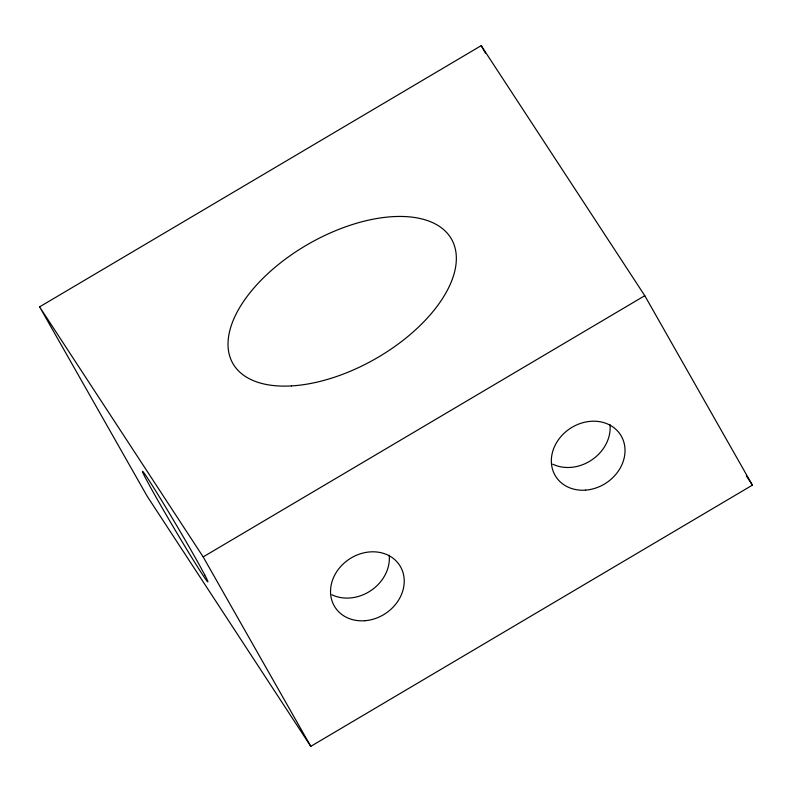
<?xml version="1.0" encoding="UTF-8"?>
<svg xmlns="http://www.w3.org/2000/svg" width="792" height="792" viewBox="0 0 792 792"><rect width="100%" height="100%" fill="white"/><g stroke="black" fill="none" stroke-linecap="round" stroke-linejoin="round"><path stroke-width="1.19" d="M39.6 306.86L481.209 45.649L644.777 295.693L752.4 485.14L310.791 746.351L147.223 496.307L39.6 306.86L203.168 556.905L310.791 746.351M203.168 556.905L644.777 295.693M746.321 475.834L752.4 485.14M481.209 45.649L485.466 53.143M389.199 555.261A38.501 32.66 -33.2 0 1 371.309 590.307A38.501 32.66 -33.2 0 1 331.897 594.762M609.998 424.651A38.501 32.66 -33.2 0 1 592.119 459.707A38.501 32.66 -33.2 0 1 552.707 464.162M204.742 574.893L200.109 566.31A64.162 1.802 59.4 0 0 157.45 493.723A64.162 1.802 59.4 0 0 145.649 478.318L150.282 486.902A64.162 1.802 59.4 0 0 192.941 559.489A64.162 1.802 59.4 0 0 204.742 574.893M291.446 385.912A125.75 66.449 -29.6 0 0 456.123 253.876A125.75 66.449 -29.6 0 0 278.992 264.053A125.75 66.449 -29.6 0 0 291.446 385.912M364.805 620.73A38.501 32.66 -33.2 0 0 400.505 566.726A38.501 32.66 -33.2 0 0 336.838 571.507A38.501 32.66 -33.2 0 0 364.805 620.73M585.605 490.119A38.501 32.66 -33.2 0 0 621.304 436.125A38.501 32.66 -33.2 0 0 557.647 440.897A38.501 32.66 -33.2 0 0 585.605 490.119"/></g></svg>
